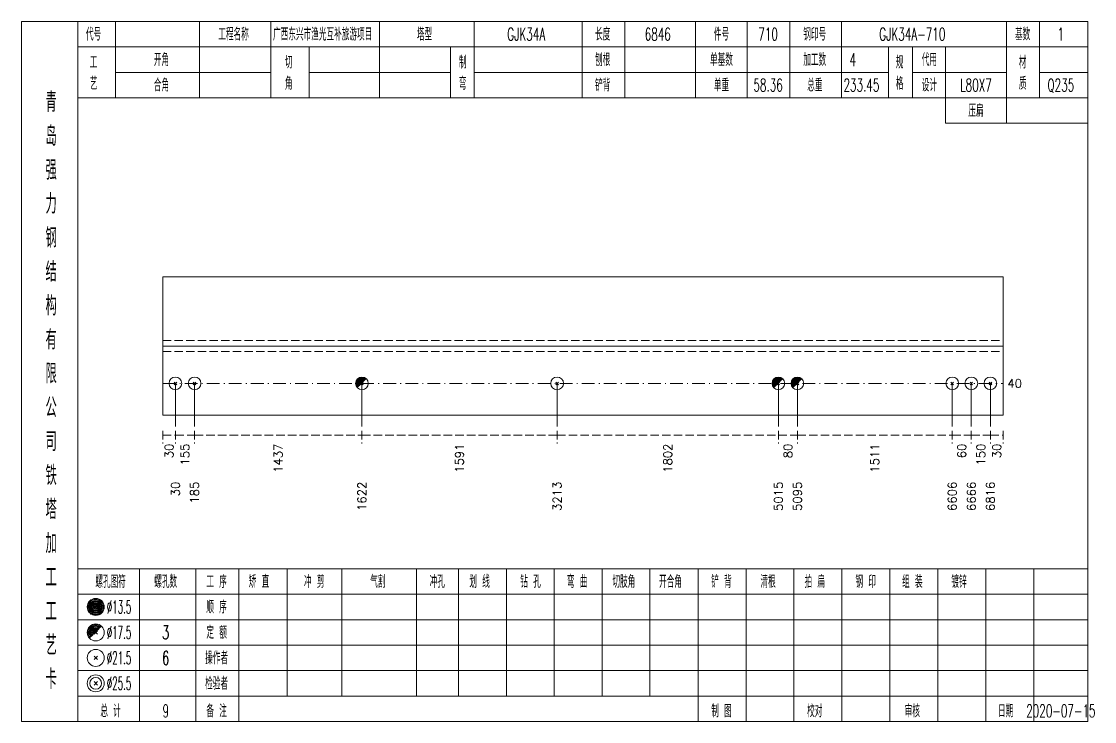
# Model space of a CAD drawing. Extents: x 0 to 2606, y -377 to 6479.
# Drawn here: x 522.8 to 775.7, y 3325 to 3490 of the extents above; entities that cross this region are included whole.
import ezdxf
from ezdxf.enums import TextEntityAlignment as Align

# ---------------------------------------------------------------- set-up
doc = ezdxf.new("R2010")
doc.units = 0
doc.header["$MEASUREMENT"] = 0
doc.linetypes.add('一点画线', pattern=[5.2, 3, -1, 0.2, -1])
doc.linetypes.add('虚线', pattern=[2.75, 2, -0.75])
doc.layers.get('0').update_dxf_attribs({"linetype": 'CONTINUOUS', "lineweight": 25})
doc.layers.add('1', color=7, linetype='CONTINUOUS', lineweight=25)
doc.layers.add('4', color=7, linetype='CONTINUOUS', lineweight=25)
doc.styles.get("Standard").update_dxf_attribs({"font": 'simplex.shx', "width": 0.7, "height": 3, "bigfont": 'gbhzfs.shx'})

msp = doc.modelspace()

# ---------------------------------------------------------------- linework, layer by layer
at = {"color": 7, "linetype": 'Continuous', "lineweight": 18}
for p, q in [((556.1, 3429.81), (556.1, 3397.19)), ((556.1, 3429.81), (754.2, 3429.81)), ((754.2, 3429.81), (754.2, 3397.19)), ((556.1, 3413.5), (754.2, 3413.5))]:
    msp.add_line(p, q, dxfattribs=at)
at = {"color": 1, "linetype": '虚线', "lineweight": 18}
for p, q in [((556.1, 3414.81), (754.2, 3414.81)), ((556.1, 3412.19), (754.2, 3412.19))]:
    msp.add_line(p, q, dxfattribs=at)
at = {"color": 3, "linetype": '一点画线', "lineweight": 13}
msp.add_line((556.1, 3404.69), (754.2, 3404.69), dxfattribs=at)
at = {"color": 7, "linetype": 'Continuous', "lineweight": 13}
for p, q in [((559.1, 3404.69), (559.1, 3394.5)), ((563.6, 3404.69), (563.6, 3394.5)), ((603.04, 3404.69), (603.04, 3394.5)), ((649.07, 3404.69), (649.07, 3394.5)), ((701.22, 3404.69), (701.22, 3394.5)), ((705.72, 3404.69), (705.72, 3394.5)), ((742.2, 3404.69), (742.2, 3394.5)), ((746.7, 3404.69), (746.7, 3394.5)), ((751.2, 3404.69), (751.2, 3394.5))]:
    msp.add_line(p, q, dxfattribs=at)
at = {"color": 8, "linetype": '虚线', "lineweight": 9}
for p, q in [((556.1, 3393.5), (556.1, 3390.5)), ((556.1, 3392.5), (559.1, 3392.5)), ((559.1, 3393.5), (559.1, 3390.5)), ((559.1, 3393.5), (559.1, 3390.5)), ((559.1, 3392.5), (563.6, 3392.5)), ((563.6, 3393.5), (563.6, 3390.5)), ((563.6, 3393.5), (563.6, 3390.5)), ((563.6, 3392.5), (603.04, 3392.5)), ((603.04, 3393.5), (603.04, 3390.5)), ((603.04, 3393.5), (603.04, 3390.5)), ((603.04, 3392.5), (649.07, 3392.5)), ((649.07, 3393.5), (649.07, 3390.5)), ((649.07, 3393.5), (649.07, 3390.5)), ((649.07, 3392.5), (701.22, 3392.5)), ((701.22, 3393.5), (701.22, 3390.5)), ((701.22, 3393.5), (701.22, 3390.5)), ((701.22, 3392.5), (705.72, 3392.5)), ((705.72, 3393.5), (705.72, 3390.5)), ((705.72, 3393.5), (705.72, 3390.5)), ((705.72, 3392.5), (742.2, 3392.5)), ((742.2, 3393.5), (742.2, 3390.5)), ((742.2, 3393.5), (742.2, 3390.5)), ((742.2, 3392.5), (746.7, 3392.5)), ((746.7, 3393.5), (746.7, 3390.5)), ((746.7, 3393.5), (746.7, 3390.5)), ((746.7, 3392.5), (751.2, 3392.5)), ((751.2, 3393.5), (751.2, 3390.5)), ((751.2, 3393.5), (751.2, 3390.5)), ((751.2, 3392.5), (754.2, 3392.5)), ((754.2, 3393.5), (754.2, 3390.5))]:
    msp.add_line(p, q, dxfattribs=at)
at = {"layer": '1', "color": 7, "linetype": 'Continuous', "lineweight": 13}
for p, q in [((558.8, 3404.39), (559.4, 3404.99)), ((559.4, 3404.39), (558.8, 3404.99)), ((563.3, 3404.39), (563.9, 3404.99)), ((563.9, 3404.39), (563.3, 3404.99)), ((648.77, 3404.39), (649.37, 3404.99)), ((649.37, 3404.39), (648.77, 3404.99)), ((741.9, 3404.39), (742.5, 3404.99)), ((742.5, 3404.39), (741.9, 3404.99)), ((746.4, 3404.39), (747, 3404.99)), ((747, 3404.39), (746.4, 3404.99)), ((750.9, 3404.39), (751.5, 3404.99)), ((751.5, 3404.39), (750.9, 3404.99))]:
    msp.add_line(p, q, dxfattribs=at)
at = {"layer": '1', "color": 7, "linetype": 'Continuous', "lineweight": 0}
for p, q in [((602.74, 3404.39), (603.34, 3404.99)), ((602.74, 3404.99), (603.34, 3404.39)), ((700.92, 3404.39), (701.52, 3404.99)), ((700.92, 3404.99), (701.52, 3404.39)), ((705.42, 3404.39), (706.02, 3404.99)), ((705.42, 3404.99), (706.02, 3404.39))]:
    msp.add_line(p, q, dxfattribs=at)
at = {"layer": '1', "color": 7, "linetype": 'Continuous', "lineweight": 18}
msp.add_line((556.1, 3397.19), (754.2, 3397.19), dxfattribs=at)
at = {"layer": '1', "color": 7, "linetype": 'Continuous', "lineweight": 13}
for centre in [(559.1, 3404.69), (563.6, 3404.69), (603.04, 3404.69), (649.07, 3404.69), (701.22, 3404.69), (705.72, 3404.69), (742.2, 3404.69), (746.7, 3404.69), (751.2, 3404.69)]:
    msp.add_circle(centre, 1.5, dxfattribs=at)
for centre, radius in [((603.04, 3404.69), 1.35), ((603.04, 3404.69), 1.2), ((603.04, 3404.69), 1.05), ((603.04, 3404.69), 0.9), ((603.04, 3404.69), 0.75), ((603.04, 3404.69), 0.6), ((603.04, 3404.69), 0.45), ((603.04, 3404.69), 0.3), ((603.04, 3404.69), 0.15), ((701.22, 3404.69), 1.35), ((701.22, 3404.69), 1.2), ((701.22, 3404.69), 1.05), ((701.22, 3404.69), 0.9), ((701.22, 3404.69), 0.75), ((701.22, 3404.69), 0.6), ((701.22, 3404.69), 0.45), ((701.22, 3404.69), 0.3), ((701.22, 3404.69), 0.15), ((705.72, 3404.69), 1.35), ((705.72, 3404.69), 1.2), ((705.72, 3404.69), 1.05), ((705.72, 3404.69), 0.9), ((705.72, 3404.69), 0.75), ((705.72, 3404.69), 0.6), ((705.72, 3404.69), 0.45), ((705.72, 3404.69), 0.3), ((705.72, 3404.69), 0.15)]:
    msp.add_arc(centre, radius, 45, 225, dxfattribs=at)
at = {"layer": '4', "color": 1, "linetype": 'Continuous', "lineweight": 18}
for p, q in [((536.1, 3325), (536.1, 3490)), ((545, 3472), (545, 3490)), ((564.8, 3472), (564.8, 3490)), ((581.6, 3472), (581.6, 3490)), ((607.2, 3472), (607.2, 3490)), ((629.5, 3472), (629.5, 3490)), ((655, 3472), (655, 3490)), ((665, 3472), (665, 3490)), ((681.7, 3472), (681.7, 3490)), ((693.9, 3472), (693.9, 3490)), ((703.9, 3472), (703.9, 3490)), ((716.1, 3472), (716.1, 3490)), ((755, 3466), (755, 3490)), ((762.8, 3472), (762.8, 3490)), ((536.1, 3484), (774.2, 3484)), ((590.6, 3472), (590.6, 3484)), ((623.9, 3472), (623.9, 3484)), ((727.2, 3472), (727.2, 3484)), ((732.8, 3472), (732.8, 3484)), ((740.6, 3466), (740.6, 3484)), ((545, 3478), (581.6, 3478)), ((590.6, 3478), (623.9, 3478)), ((629.5, 3478), (727.2, 3478)), ((732.8, 3478), (755, 3478)), ((762.8, 3478), (774.2, 3478)), ((536.1, 3472), (774.2, 3472)), ((740.6, 3466), (774.2, 3466)), ((536.1, 3361), (774.2, 3361)), ((550.6, 3325), (550.6, 3361)), ((563.9, 3325), (563.9, 3361)), ((574, 3325), (574, 3361)), ((585.4, 3331), (585.4, 3361)), ((598.3, 3331), (598.3, 3361)), ((615.9, 3331), (615.9, 3361)), ((625.8, 3331), (625.8, 3361)), ((637.1, 3331), (637.1, 3361)), ((648.4, 3331), (648.4, 3361)), ((659.7, 3331), (659.7, 3361)), ((670.9, 3331), (670.9, 3361)), ((682.3, 3331), (682.3, 3361)), ((693.6, 3331), (693.6, 3361)), ((704.9, 3331), (704.9, 3361)), ((716.2, 3331), (716.2, 3361)), ((727.5, 3331), (727.5, 3361)), ((738.8, 3331), (738.8, 3361)), ((750.1, 3331), (750.1, 3361)), ((761.4, 3331), (761.4, 3361)), ((536.1, 3355), (774.2, 3355)), ((536.1, 3349), (774.2, 3349)), ((536.1, 3343), (774.2, 3343)), ((536.1, 3337), (774.2, 3337)), ((536.1, 3331), (774.2, 3331)), ((682.3, 3325), (682.3, 3331)), ((693.6, 3325), (693.6, 3331)), ((704.9, 3325), (704.9, 3331)), ((716.2, 3325), (716.2, 3331)), ((727.5, 3325), (727.5, 3331)), ((738.8, 3325), (738.8, 3331)), ((750.1, 3325), (750.1, 3331)), ((761.4, 3325), (761.4, 3331))]:
    msp.add_line(p, q, dxfattribs=at)
at = {"layer": '4', "color": 7, "linetype": 'Continuous', "lineweight": 13}
for p, q in [((540.1, 3351.8), (540.5, 3352.2)), ((540.5, 3351.8), (540.1, 3352.2)), ((539.9, 3339.6), (540.7, 3340.4)), ((540.7, 3339.6), (539.9, 3340.4)), ((539.9, 3333.6), (540.7, 3334.4)), ((540.7, 3333.6), (539.9, 3334.4))]:
    msp.add_line(p, q, dxfattribs=at)
at = {"layer": '4', "color": 7, "linetype": 'Continuous', "lineweight": 0}
for p, q in [((539.9, 3345.6), (540.7, 3346.4)), ((539.9, 3346.4), (540.7, 3345.6))]:
    msp.add_line(p, q, dxfattribs=at)
at = {"layer": '4', "color": 1, "linetype": 'Continuous', "lineweight": 18}
msp.add_lwpolyline([(522.8, 3490), (522.8, 3325), (774.2, 3325), (774.2, 3490)], close=True, dxfattribs=at)
at = {"layer": '4', "color": 7, "linetype": 'Continuous', "lineweight": 13}
for centre, radius in [((540.3, 3352), 2), ((540.3, 3352), 1.8), ((540.3, 3352), 1.6), ((540.3, 3352), 1.4), ((540.3, 3352), 1.2), ((540.3, 3352), 1), ((540.3, 3352), 0.8), ((540.3, 3352), 0.6), ((540.3, 3352), 0.4), ((540.3, 3352), 0.2), ((540.3, 3346), 2), ((540.3, 3340), 2), ((540.3, 3334), 2), ((540.3, 3334), 1.4)]:
    msp.add_circle(centre, radius, dxfattribs=at)
for radius in [1.8, 1.6, 1.4, 1.2, 1, 0.8, 0.6, 0.4, 0.2]:
    msp.add_arc((540.3, 3346), radius, 45, 225, dxfattribs=at)

# ---------------------------------------------------------------- texts
at = {"color": 7, "linetype": 'Continuous', "lineweight": 13}
msp.add_text('40', height=2, dxfattribs=at).set_placement((755.2, 3404.69), align=Align.MIDDLE_LEFT)
at = {"color": 8, "linetype": 'Continuous', "lineweight": 9}
for s, p in [('30', (557.6, 3390.5)), ('155', (561.35, 3390.5)), ('1437', (583.32, 3390.5)), ('1591', (626.05, 3390.5)), ('1802', (675.15, 3390.5)), ('80', (703.47, 3390.5)), ('1511', (723.96, 3390.5)), ('60', (744.45, 3390.5)), ('150', (748.95, 3390.5)), ('30', (752.7, 3390.5))]:
    msp.add_text(s, height=2, rotation=90, dxfattribs=at).set_placement(p, align=Align.MIDDLE_RIGHT)
at = {"layer": '1', "color": 7, "linetype": 'Continuous', "lineweight": 13}
for s, p in [('30', (559.1, 3381.5)), ('185', (563.6, 3381.5)), ('1622', (603.04, 3381.5)), ('3213', (649.07, 3381.5)), ('5015', (701.22, 3381.5)), ('5095', (705.72, 3381.5)), ('6606', (742.2, 3381.5)), ('6666', (746.7, 3381.5)), ('6816', (751.2, 3381.5))]:
    msp.add_text(s, height=2, rotation=90, dxfattribs=at).set_placement(p, align=Align.MIDDLE_RIGHT)
at = {"layer": '4', "color": 1, "linetype": 'Continuous', "lineweight": 13}
for s, height, width, p in [('代号', 3, 0.6, (539.8, 3487)), ('工程名称', 3, 0.6, (572.8, 3487)), ('广西东兴市渔光互补旅游项目', 3, 0.6, (593.8, 3487)), ('塔型', 3, 0.6, (617.8, 3487)), ('GJK34A', 3, 0.6, (641.8, 3487)), ('长度', 3, 0.6, (659.8, 3487)), ('6846', 3, 0.6, (672.8, 3487)), ('件号', 3, 0.6, (687.8, 3487)), ('710', 3, 0.6, (698.8, 3487)), ('钢印号', 3, 0.6, (709.8, 3487)), ('GJK34A-710', 3, 0.6, (732.8, 3487)), ('基数', 3, 0.6, (758.8, 3487)), ('1', 3, 0.6, (767.8, 3487)), ('工', 3, 0.6, (539.8, 3480.4)), ('开角', 3, 0.6, (555.8, 3481)), ('切', 3, 0.6, (585.8, 3480.4)), ('制', 3, 0.6, (626.8, 3480.4)), ('刨根', 3, 0.6, (659.8, 3481)), ('单基数', 3, 0.6, (687.8, 3481)), ('加工数', 3, 0.6, (709.8, 3481)), ('4', 3, 0.6, (718.8, 3481)), ('规', 3, 0.6, (729.8, 3480.4)), ('代用', 3, 0.6, (736.8, 3481)), ('材', 3, 0.6, (758.8, 3480.4)), ('艺', 3, 0.6, (539.8, 3475.4)), ('合角', 3, 0.6, (555.8, 3475)), ('角', 3, 0.6, (585.8, 3475.4)), ('弯', 3, 0.6, (626.8, 3475.4)), ('铲背', 3, 0.6, (659.8, 3475)), ('单重', 3, 0.6, (687.8, 3475)), ('58.36', 3, 0.6, (698.8, 3475)), ('总重', 3, 0.6, (709.8, 3475)), ('233.45', 3, 0.6, (720.8, 3475)), ('格', 3, 0.6, (729.8, 3475.4)), ('设计', 3, 0.6, (736.8, 3475)), ('L80X7', 3, 0.6, (747.8, 3475)), ('质', 3, 0.6, (758.8, 3475.4)), ('Q235', 3, 0.6, (767.8, 3475)), ('青', 4.6, 0.8, (529.8, 3471)), ('压扁', 3, 0.6, (747.8, 3469)), ('岛', 4.6, 0.8, (529.8, 3463)), ('强', 4.6, 0.8, (529.8, 3455)), ('力', 4.6, 0.8, (529.8, 3447)), ('钢', 4.6, 0.8, (529.8, 3439)), ('结', 4.6, 0.8, (529.8, 3431)), ('构', 4.6, 0.8, (529.8, 3423)), ('有', 4.6, 0.8, (529.8, 3415)), ('限', 4.6, 0.8, (529.8, 3407)), ('公', 4.6, 0.8, (529.8, 3399)), ('司', 4.6, 0.8, (529.8, 3391)), ('铁', 4.6, 0.8, (529.8, 3383)), ('塔', 4.6, 0.8, (529.8, 3375)), ('加', 4.6, 0.8, (529.8, 3367)), ('工', 4.6, 0.8, (529.8, 3359)), ('螺孔图符', 3, 0.6, (543.8, 3358)), ('螺孔数', 3, 0.6, (556.8, 3358)), ('工 序', 3, 0.6, (568.8, 3358)), ('矫 直', 3, 0.6, (578.8, 3358)), ('冲 剪', 3, 0.6, (591.8, 3358)), ('气割', 3, 0.6, (606.8, 3358)), ('冲孔', 3, 0.6, (620.8, 3358)), ('划 线', 3, 0.6, (630.8, 3358)), ('钻 孔', 3, 0.6, (642.8, 3358)), ('弯 曲', 3, 0.6, (653.8, 3358)), ('切肢角', 3, 0.6, (664.8, 3358)), ('开合角', 3, 0.6, (675.8, 3358)), ('铲 背', 3, 0.6, (687.8, 3358)), ('清根', 3, 0.6, (698.8, 3358)), ('拍 扁', 3, 0.6, (709.8, 3358)), ('钢 印', 3, 0.6, (721.8, 3358)), ('组 装', 3, 0.6, (732.8, 3358)), ('镀锌', 3, 0.6, (743.8, 3358)), ('工', 4.6, 0.8, (529.8, 3351)), ('%%C13.5', 3, 0.5, (545.8, 3352)), ('顺 序', 3, 0.6, (568.8, 3352)), ('%%C17.5', 3, 0.5, (545.8, 3346)), ('3', 3.2, 0.6, (556.8, 3346)), ('定 额', 3, 0.6, (568.8, 3346)), ('艺', 4.6, 0.8, (529.8, 3343)), ('%%C21.5', 3, 0.5, (545.8, 3340)), ('6', 3.2, 0.6, (556.8, 3340)), ('操作者', 3, 0.6, (568.8, 3340)), ('卡', 4.6, 0.8, (529.8, 3335)), ('%%C25.5', 3, 0.5, (545.8, 3334)), ('检验者', 3, 0.6, (568.8, 3334)), ('总 计', 3, 0.6, (543.8, 3327.5)), ('9', 3, 0.6, (556.8, 3327.5)), ('备 注', 3, 0.6, (568.8, 3327.5)), ('制 图', 3, 0.6, (687.8, 3327.5)), ('校对', 3, 0.6, (709.8, 3327.5)), ('审核', 3, 0.6, (732.8, 3327.5)), ('日期', 3, 0.6, (754.8, 3327.5)), ('2020-07-15', 3, 0.6, (767.8, 3327.5))]:
    msp.add_text(s, height=height, dxfattribs=dict(at, width=width)).set_placement(p, align=Align.MIDDLE_CENTER)

doc.saveas('drawing.dxf')
